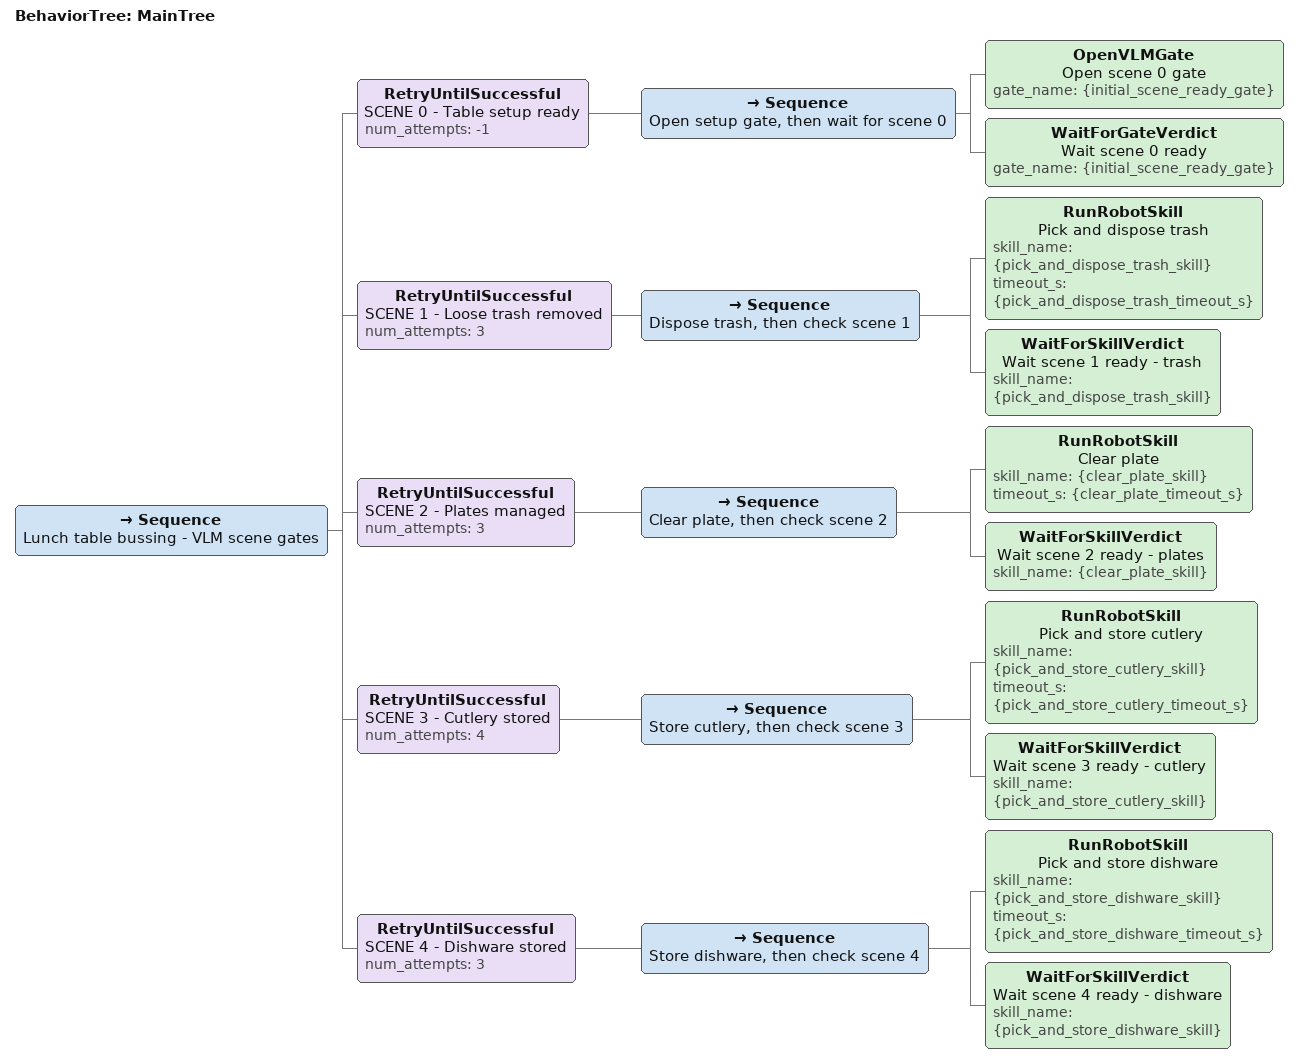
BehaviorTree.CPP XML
<root BTCPP_format="4" main_tree_to_execute="MainTree">
  <BehaviorTree ID="MainTree">
    <Sequence name="Lunch table bussing - VLM scene gates">
      <RetryUntilSuccessful name="SCENE 0 - Table setup ready" num_attempts="-1">
        <Sequence name="Open setup gate, then wait for scene 0">
          <OpenVLMGate name="Open scene 0 gate" gate_name="{initial_scene_ready_gate}"/>
          <WaitForGateVerdict name="Wait scene 0 ready" gate_name="{initial_scene_ready_gate}"/>
        </Sequence>
      </RetryUntilSuccessful>

      <RetryUntilSuccessful name="SCENE 1 - Loose trash removed" num_attempts="3">
        <Sequence name="Dispose trash, then check scene 1">
          <RunRobotSkill
            name="Pick and dispose trash"
            skill_name="{pick_and_dispose_trash_skill}"
            timeout_s="{pick_and_dispose_trash_timeout_s}"/>
          <WaitForSkillVerdict
            name="Wait scene 1 ready - trash"
            skill_name="{pick_and_dispose_trash_skill}"/>
        </Sequence>
      </RetryUntilSuccessful>

      <RetryUntilSuccessful name="SCENE 2 - Plates managed" num_attempts="3">
        <Sequence name="Clear plate, then check scene 2">
          <RunRobotSkill
            name="Clear plate"
            skill_name="{clear_plate_skill}"
            timeout_s="{clear_plate_timeout_s}"/>
          <WaitForSkillVerdict
            name="Wait scene 2 ready - plates"
            skill_name="{clear_plate_skill}"/>
        </Sequence>
      </RetryUntilSuccessful>

      <RetryUntilSuccessful name="SCENE 3 - Cutlery stored" num_attempts="4">
        <Sequence name="Store cutlery, then check scene 3">
          <RunRobotSkill
            name="Pick and store cutlery"
            skill_name="{pick_and_store_cutlery_skill}"
            timeout_s="{pick_and_store_cutlery_timeout_s}"/>
          <WaitForSkillVerdict
            name="Wait scene 3 ready - cutlery"
            skill_name="{pick_and_store_cutlery_skill}"/>
        </Sequence>
      </RetryUntilSuccessful>

      <RetryUntilSuccessful name="SCENE 4 - Dishware stored" num_attempts="3">
        <Sequence name="Store dishware, then check scene 4">
          <RunRobotSkill
            name="Pick and store dishware"
            skill_name="{pick_and_store_dishware_skill}"
            timeout_s="{pick_and_store_dishware_timeout_s}"/>
          <WaitForSkillVerdict
            name="Wait scene 4 ready - dishware"
            skill_name="{pick_and_store_dishware_skill}"/>
        </Sequence>
      </RetryUntilSuccessful>
    </Sequence>
  </BehaviorTree>

</root>
